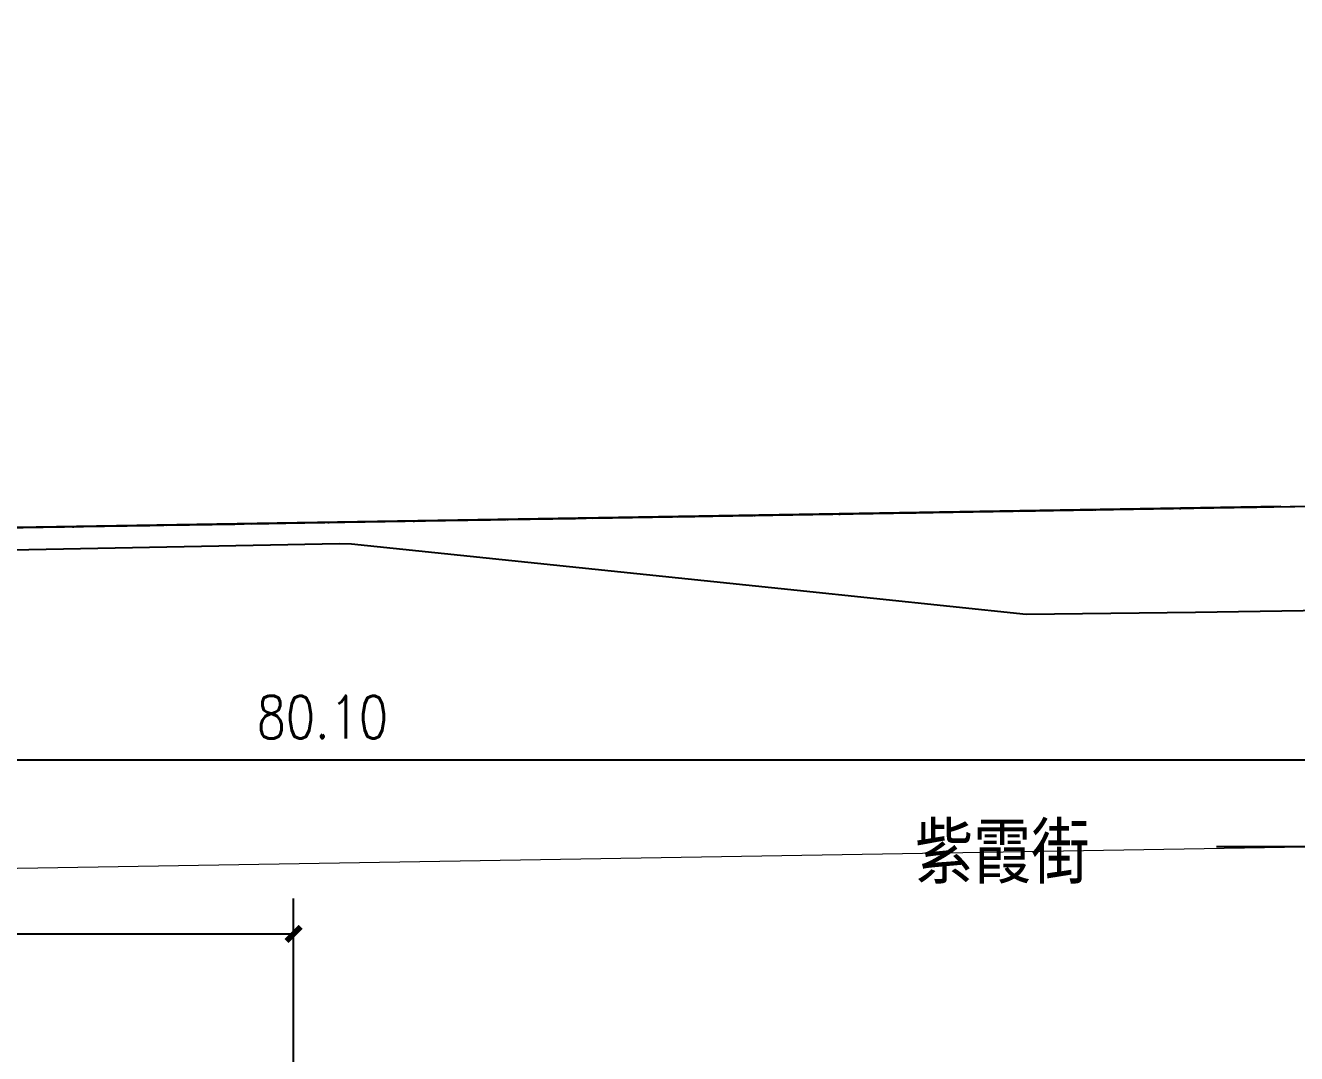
# Model space of a CAD drawing. Header units: metres. Extents: x 71066629 to 71645179, y 84793221 to 85208804.
# Drawn here: x 71270182 to 71314955, y 85157963 to 85194167 of the extents above; entities that cross this region are included whole.
import ezdxf

# ---------------------------------------------------------------- set-up
doc = ezdxf.new("R2010")
doc.units = ezdxf.units.M
doc.header["$LTSCALE"] = 1000
for name, pattern in [('ACAD_ISO04W100', [30, 24, -3, 0, -3]), ('CENTER2', [1.125, 0.75, -0.125, 0.125, -0.125]), ('DASH', [0.35, 0.25, -0.1]), ('DASHED', [19.05, 12.7, -6.35])]:
    doc.linetypes.add(name, pattern=pattern)
for name, color, linetype in [('A_SITEP_TEX_1', 7, 'Continuous'), ('G-ANNO-DIMS', 3, 'Continuous'), ('G-SDWK', 157, 'Continuous'), ('G_DRIV_ROAD', 145, 'Continuous'), ('G_N_GUIDES', 3, 'DASH'), ('PUB_DIM', 3, 'Continuous'), ('总图-地面填充', 43, 'ACAD_ISO04W100'), ('总图-征地红线', 1, 'CENTER2')]:
    doc.layers.add(name, color=color, linetype=linetype)
doc.layers.add('G-ROAD-CNTR', color=24, linetype='DASHED', lineweight=13)
doc.layers.add('G-ROAD-市政', color=1, linetype='Continuous', lineweight=13)
doc.styles.add('dim_font', font='SIMPLEX.shx', dxfattribs={"width": 0.8})
doc.styles.add('黑体', font='simhei.ttf', dxfattribs={"width": 0.8})
doc.dimstyles.new('DIMN500', dxfattribs={"dimscale": 5, "dimtxt": 300, "dimasz": 100, "dimexe": 250, "dimexo": 300, "dimgap": 150, "dimtad": 1, "dimdec": 0, "dimzin": 0, "dimdsep": 46, "dimtxsty": 'dim_font', "dimblk": 'ARCHTICK', "dimcen": 0.09, "dimclrt": 7, "dimazin": 2, "dimtfac": 1, "dimtdec": 0, "dimtix": 1, "dimtmove": 2, "dimatfit": 3, "dimldrblk": 'ARCHTICK', "dimtolj": 1, "dimtzin": 0, "dimarcsym": 0})

# ---------------------------------------------------------------- blocks, each defined once
blk = doc.blocks.new('A$C237376EB')
at = {"layer": 'G-ROAD-CNTR', "linetype": 'ACAD_ISO04W100'}
blk.add_line((904.585, 755.837), (556.973, 750.088), dxfattribs=at)
at = {"layer": 'G-ROAD-市政', "linetype": 'Continuous'}
blk.add_line((682.856, 764.172), (870.606, 767.277), dxfattribs=at)
blk = doc.blocks.new('_ARCHTICK')
at = {"color": 0, "linetype": 'ByBlock', "const_width": 0.4}
blk.add_lwpolyline([(-0.5, -0.5), (0.5, 0.5)], dxfattribs=at)
blk = doc.blocks.new('*D73')
at = {"layer": 'Defpoints', "color": 0, "transparency": 16777216}
for p in [(71279626, 85162178), (71234358, 85155989), (71279626, 85155989)]:
    blk.add_point(p, dxfattribs=at)
at = {"layer": 'PUB_DIM', "color": 0, "lineweight": -2, "transparency": 16777216}
for p, q in [((71234358, 85157489), (71234358, 85163428)), ((71279626, 85157489), (71279626, 85163428)), ((71234358, 85162178), (71279626, 85162178))]:
    blk.add_line(p, q, dxfattribs=at)
at = {"layer": 'PUB_DIM', "color": 0, "lineweight": -2, "transparency": 16777216, "xscale": 500, "yscale": 500, "zscale": 500, "rotation": 180}
blk.add_blockref('_ARCHTICK', (71234358, 85162178), dxfattribs=at)
at = {"layer": 'PUB_DIM', "color": 0, "lineweight": -2, "transparency": 16777216, "xscale": 500, "yscale": 500, "zscale": 500}
blk.add_blockref('_ARCHTICK', (71279626, 85162178), dxfattribs=at)
at = {"layer": 'PUB_DIM', "color": 7, "transparency": 16777216, "insert": (71256992, 85163678), "char_height": 1500, "attachment_point": 5, "style": 'dim_font'}
blk.add_mtext('\\A1;45268', dxfattribs=at)
blk = doc.blocks.new('*D78')
at = {"layer": 'Defpoints', "color": 0, "transparency": 16777216}
for p in [(71310638, 85165250), (71317660, 85165250), (71310638, 85136459)]:
    blk.add_point(p, dxfattribs=at)
at = {"layer": 'G-ANNO-DIMS', "color": 0, "lineweight": -2, "transparency": 16777216}
for p, q in [((71312138, 85165250), (71318910, 85165250)), ((71317660, 85136459), (71317660, 85165250)), ((71312138, 85136459), (71318910, 85136459))]:
    blk.add_line(p, q, dxfattribs=at)
at = {"layer": 'G-ANNO-DIMS', "color": 0, "lineweight": -2, "transparency": 16777216, "xscale": 500, "yscale": 500, "zscale": 500}
for p, rotation in [((71317660, 85165250), 90), ((71317660, 85136459), 270)]:
    blk.add_blockref('_ARCHTICK', p, dxfattribs=dict(at, rotation=rotation))
at = {"layer": 'G-ANNO-DIMS', "color": 7, "transparency": 16777216, "insert": (71316160, 85150855), "char_height": 1500, "attachment_point": 5, "rotation": 90, "style": 'dim_font'}
blk.add_mtext('\\A1;28790', dxfattribs=at)
blk = doc.blocks.new('*D132')
at = {"layer": 'Defpoints', "color": 0, "transparency": 16777216}
for p in [(71320791, 85168310), (71240491, 85131924), (71320791, 85131924)]:
    blk.add_point(p, dxfattribs=at)
at = {"layer": 'G-ANNO-DIMS', "color": 0, "lineweight": -2, "transparency": 16777216}
for p, q in [((71240491, 85133424), (71240491, 85169560)), ((71320791, 85133424), (71320791, 85169560)), ((71240491, 85168310), (71320791, 85168310))]:
    blk.add_line(p, q, dxfattribs=at)
at = {"layer": 'G-ANNO-DIMS', "color": 0, "lineweight": -2, "transparency": 16777216, "xscale": 500, "yscale": 500, "zscale": 500, "rotation": 180}
blk.add_blockref('_ARCHTICK', (71240491, 85168310), dxfattribs=at)
at = {"layer": 'G-ANNO-DIMS', "color": 0, "lineweight": -2, "transparency": 16777216, "xscale": 500, "yscale": 500, "zscale": 500}
blk.add_blockref('_ARCHTICK', (71320791, 85168310), dxfattribs=at)
at = {"layer": 'G-ANNO-DIMS', "color": 7, "transparency": 16777216, "insert": (71280641, 85169810), "char_height": 1500, "attachment_point": 5, "style": 'dim_font'}
blk.add_mtext('\\A1;80.10', dxfattribs=at)

msp = doc.modelspace()

# ---------------------------------------------------------------- linework, layer by layer
at = {"layer": 'G-SDWK'}
msp.add_lwpolyline([(71258018.757, 85175480.729), (71270299.086, 85175713.124), (71281245.662, 85175920.279), (71281661.665, 85175914.154), (71297367.982, 85174277.292), (71305431.884, 85173436.898), (71311395.249, 85173505.477), (71331141.809, 85173816.015), (71348345.199, 85174086.559), (71368877, 85174701), (71377450.965, 85175130.84), (71382733.667, 85175364.372), (71389848.324, 85175678.889), (71407179.389, 85176062.666), (71417625.076, 85176288.394), (71426368.713, 85176477.342), (71437213.359, 85176711.691), (71444566.248, 85176870.585), (71449213, 85176971, 0.425948836), (71466689.22, 85194161.499)], format="xyb", dxfattribs=at)
at = {"layer": 'G_DRIV_ROAD'}
msp.add_line((71314397, 85177227.717), (71262039.952, 85176361.915), dxfattribs=at)
for points in [[(71260164.14, 85176322.391), (71447914.76, 85179428.043)], [(71260164.185, 85176322.388), (71447914.795, 85179428.04)]]:
    msp.add_lwpolyline(points, dxfattribs=at)
at = {"layer": '总图-地面填充', "color": 250}
msp.add_line((71260164.417, 85176322.632), (71314896.989, 85177227.717), dxfattribs=at)
at = {"layer": '总图-征地红线', "linetype": 'ACAD_ISO04W100', "lineweight": -3, "ltscale": 0.1}
msp.add_line((71260164.429, 85176322.632), (71314897, 85177227.717), dxfattribs=at)

# ---------------------------------------------------------------- block references
at = {"layer": 'G_N_GUIDES', "xscale": 1000, "yscale": 1000, "zscale": 1000}
msp.add_blockref('A$C237376EB', (70577308.677, 84412150.795), dxfattribs=at)

# ---------------------------------------------------------------- texts
at = {"layer": 'A_SITEP_TEX_1', "color": 60, "style": '黑体', "width": 0.8}
msp.add_text('紫霞街', height=1877.6371, dxfattribs=at).set_placement((71301514.973, 85164151.915))

# ---------------------------------------------------------------- dimensions: what is measured, and where the dimension line sits
at = {"layer": 'G-ANNO-DIMS'}
dim = msp.add_aligned_dim(p1=(71240491.485, 85131923.987), p2=(71320791.485, 85131923.987), distance=36385.635, text='80.10', dimstyle='DIMN500', dxfattribs=at)
dim.commit()
dim.dimension.update_dxf_attribs({"geometry": '*D132', "text_midpoint": (71280641.485, 85169809.622)})
dim = msp.add_aligned_dim(p1=(71310637.935, 85136459.325), p2=(71310637.935, 85165249.798), distance=-7022.494, dimstyle='DIMN500', dxfattribs=at)
dim.commit()
dim.dimension.update_dxf_attribs({"geometry": '*D78', "text_midpoint": (71316160.428, 85150854.561)})
at = {"layer": 'PUB_DIM'}
dim = msp.add_aligned_dim(p1=(71234358.154, 85155988.759), p2=(71279625.98, 85155988.759), distance=6189.157, dimstyle='DIMN500', dxfattribs=at)
dim.commit()
dim.dimension.update_dxf_attribs({"geometry": '*D73', "text_midpoint": (71256992.067, 85163677.917)})

doc.saveas('drawing.dxf')
